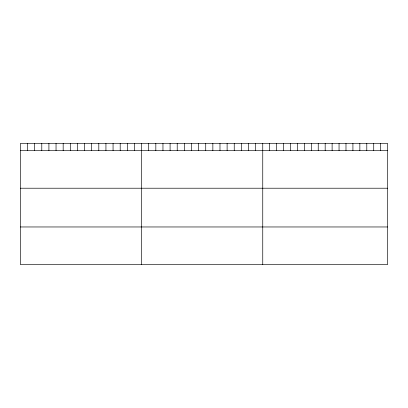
<?xml version="1.0" encoding="UTF-8"?>
<svg xmlns="http://www.w3.org/2000/svg" width="408" height="408" viewBox="0 0 408 408"><rect width="100%" height="100%" fill="white"/><g stroke="black" fill="none" stroke-linecap="round" stroke-linejoin="round"><path stroke-width="0.61" d="M387.6 150.598L387.6 264.583L20.4 264.583L20.4 143.417L387.6 143.417L387.6 150.598L20.4 150.598M20.4 188.216L387.6 188.216M20.4 226.965L387.6 226.965M380.664 143.417L380.664 150.598M373.728 143.417L373.728 150.598M366.792 143.417L366.792 150.598M359.856 143.417L359.856 150.598M352.92 143.417L352.92 150.598M345.984 143.417L345.984 150.598M339.048 143.417L339.048 150.598M332.112 143.417L332.112 150.598M325.176 143.417L325.176 150.598M318.24 143.417L318.24 150.598M311.304 143.417L311.304 150.598M304.368 143.417L304.368 150.598M297.432 143.417L297.432 150.598M290.496 143.417L290.496 150.598M283.56 143.417L283.56 150.598M276.624 143.417L276.624 150.598M269.688 143.417L269.688 150.598M262.752 143.417L262.752 264.583M255.622 143.417L255.622 150.598M248.498 143.417L248.498 150.598M241.368 143.417L241.368 150.598M234.238 143.417L234.238 150.598M227.113 143.417L227.113 150.598M219.983 143.417L219.983 150.598M212.854 143.417L212.854 150.598M205.729 143.417L205.729 150.598M198.599 143.417L198.599 150.598M191.474 143.417L191.474 150.598M184.345 143.417L184.345 150.598M177.215 143.417L177.215 150.598M170.09 143.417L170.09 150.598M162.96 143.417L162.96 150.598M155.831 143.417L155.831 150.598M148.706 143.417L148.706 150.598M141.576 143.417L141.576 264.583M134.446 143.417L134.446 150.598M127.322 143.417L127.322 150.598M120.192 143.417L120.192 150.598M113.062 143.417L113.062 150.598M105.937 143.417L105.937 150.598M98.807 143.417L98.807 150.598M91.678 143.417L91.678 150.598M84.553 143.417L84.553 150.598M77.423 143.417L77.423 150.598M70.298 143.417L70.298 150.598M63.169 143.417L63.169 150.598M56.039 143.417L56.039 150.598M48.914 143.417L48.914 150.598M41.784 143.417L41.784 150.598M34.654 143.417L34.654 150.598M27.53 143.417L27.53 150.598"/></g></svg>
